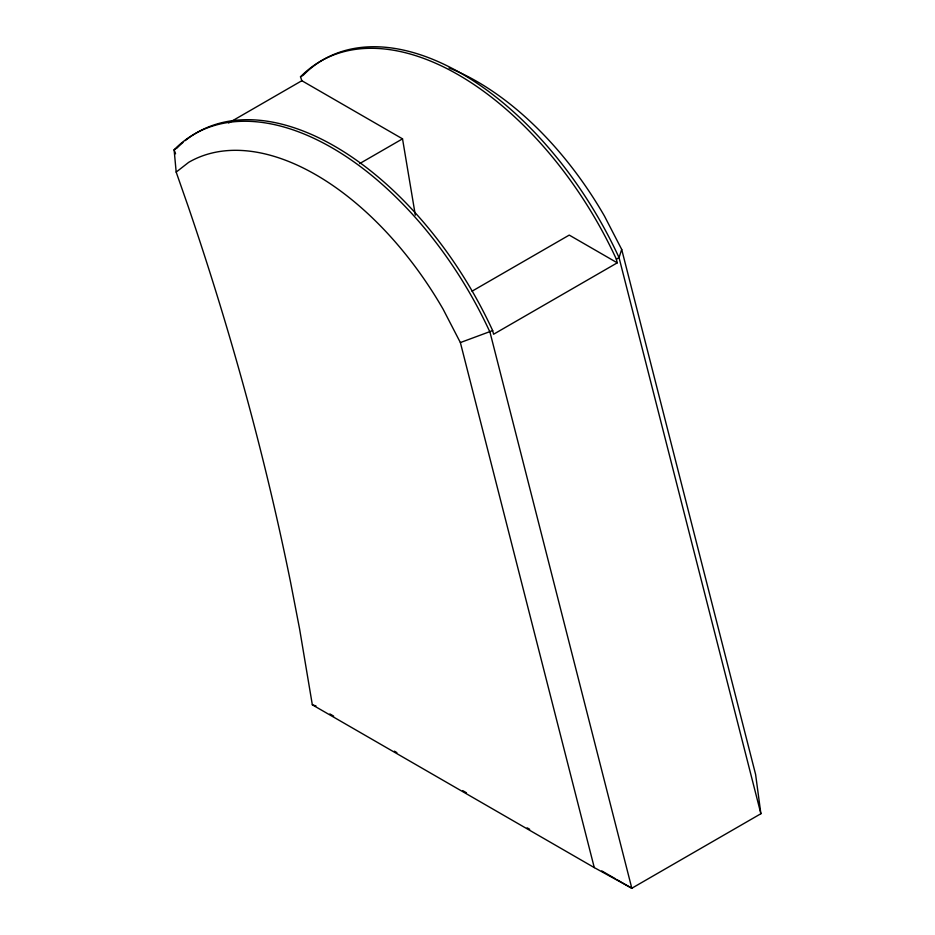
<?xml version="1.0" encoding="UTF-8"?>
<svg xmlns="http://www.w3.org/2000/svg" width="935" height="935" viewBox="0 0 935 935"><rect width="100%" height="100%" fill="white"/><g stroke="black" fill="none" stroke-linecap="round" stroke-linejoin="round"><path stroke-width="1.4" d="M449.092 67.963A254.04 146.666 60 0 1 604.478 216.102L621.693 249.423L619.04 257.628L760.88 813.731L631.815 888.25L594.274 867.598L312.337 704.826L299.586 628.904L290.645 582.622A2101.459 1213.279 60 0 0 188.087 206.167L176.177 172.098L174.12 149.787L175.909 148.758M176.177 172.098L188.683 162.339A254.04 146.666 60 0 1 443.143 309.251L460.371 342.561L594.274 867.598M300.497 76.822L303.185 75.279A275.661 159.16 60 0 1 619.04 257.628L616.352 259.182A275.661 159.16 60 0 0 300.497 76.822L301.853 80.714L402.529 138.847L415.327 215.144M228.654 122.976L301.853 80.714M359.624 163.613L402.529 138.847M472.058 291.194L569.24 235.094L617.275 262.828L493.587 334.239L492.663 330.593A275.661 159.16 60 0 0 185.177 140.647M492.663 330.593L460.371 342.561M312.337 704.826L315.96 705.89M329.868 713.931L333.666 716.116M394.371 751.167L396.896 752.628M462.661 790.589L466.448 792.775M527.153 827.826L529.689 829.287M601.766 870.906L615.686 878.935M616.925 879.648L631.815 888.25L489.975 332.147A275.661 159.16 60 0 0 174.12 149.787A2079.884 1200.832 60 0 1 175.558 153.807M621.693 249.423L755.609 774.46L760.88 813.731M616.352 259.182L617.275 262.828M176.808 148.233A275.661 159.16 60 0 1 183.015 142.447"/></g></svg>
